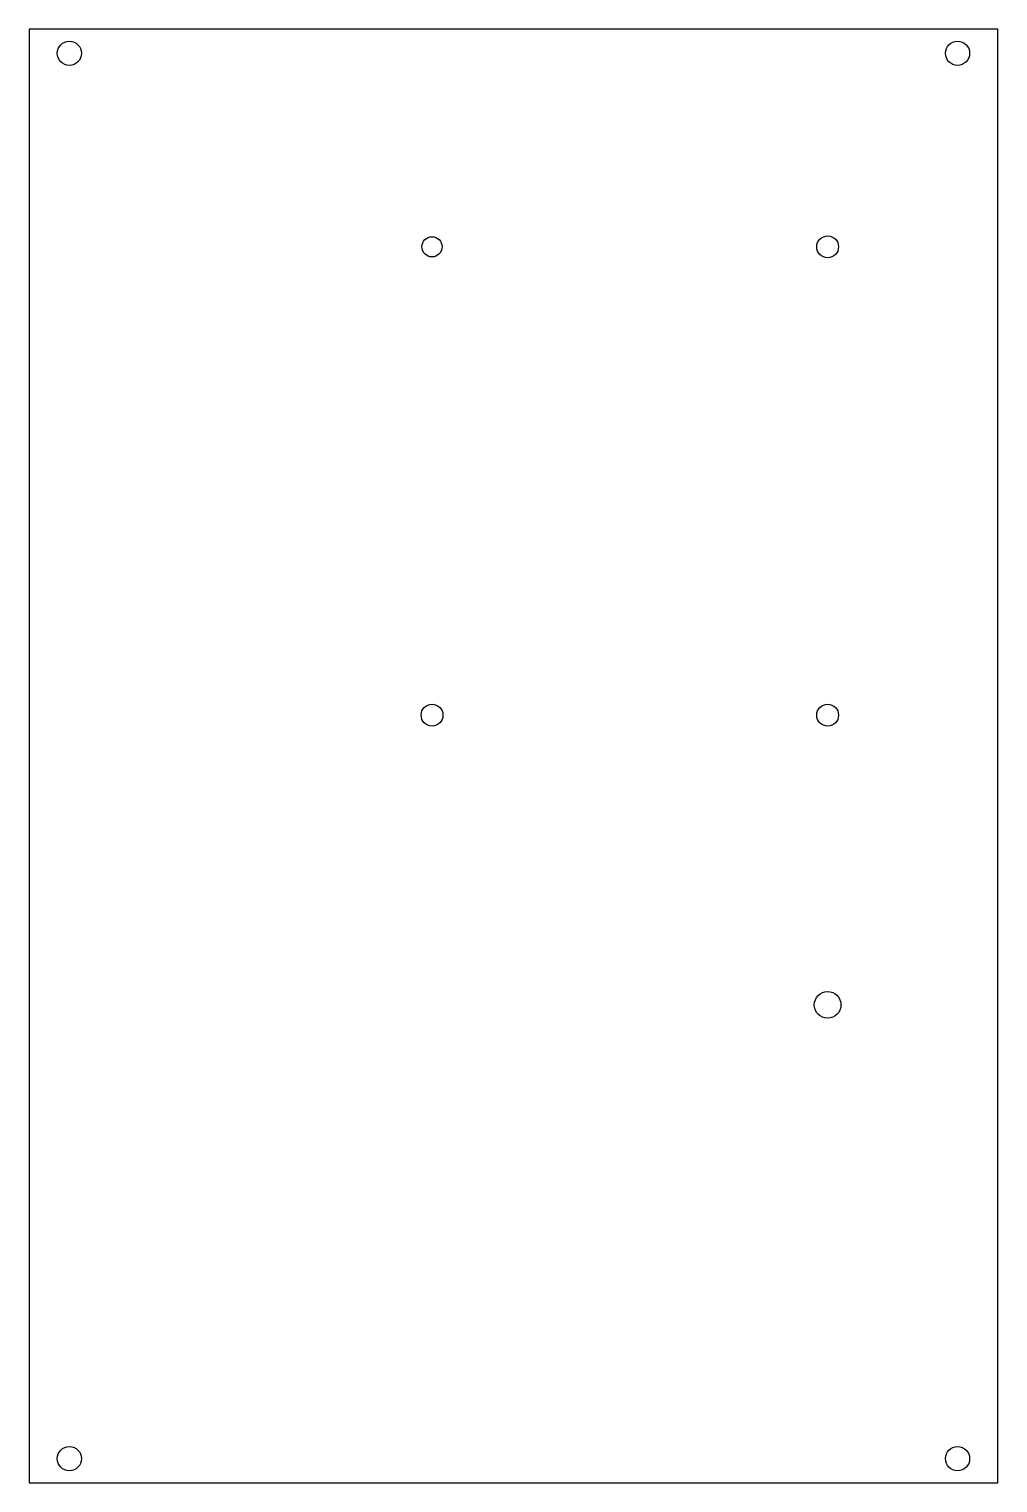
# Model space of a CAD drawing. Header units: millimetres. Extents: x 851 to 971, y -90 to 90.
import ezdxf

# ---------------------------------------------------------------- set-up
doc = ezdxf.new("R2010")
doc.units = ezdxf.units.MM

msp = doc.modelspace()

# ---------------------------------------------------------------- linework, layer by layer
at = {"color": 7, "linetype": 'Continuous', "lineweight": 25}
for p, q in [((971.17, 89.81), (851.17, 89.81)), ((851.17, 89.81), (851.17, -90.19)), ((971.17, -90.19), (971.17, 89.81)), ((851.17, -90.19), (971.17, -90.19))]:
    msp.add_line(p, q, dxfattribs=at)
for centre, radius in [((856.17, 86.81), 1.5), ((966.17, 86.81), 1.5), ((901.08, 62.85), 1.25), ((950.08, 62.85), 1.35), ((901.08, 4.86), 1.35), ((950.08, 4.86), 1.35), ((950.08, -31.01), 1.65), ((856.17, -87.19), 1.5), ((966.17, -87.19), 1.5)]:
    msp.add_circle(centre, radius, dxfattribs=at)

doc.saveas('drawing.dxf')
